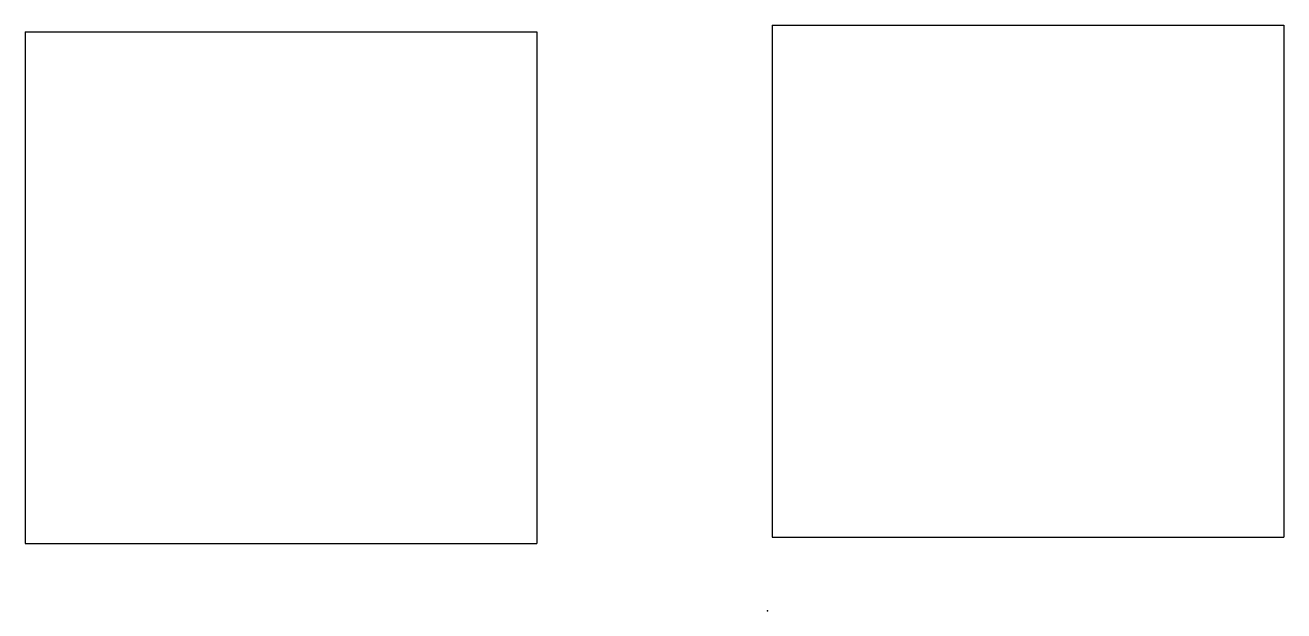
# Model space of a CAD drawing. Header units: millimetres. Extents: x -128 to 89, y 0 to 101.
import ezdxf

# ---------------------------------------------------------------- set-up
doc = ezdxf.new("R2010")
doc.units = ezdxf.units.MM
doc.header["$MEASUREMENT"] = 0
doc.layers.add('アクリルキーホルダーの板 v1_Sketch1', color=7, linetype='Continuous')

msp = doc.modelspace()

# ---------------------------------------------------------------- linework, layer by layer
at = {"layer": 'アクリルキーホルダーの板 v1_Sketch1'}
for p, q in [((0.78, 100.68), (88.78, 100.68)), ((0.78, 100.68), (0.78, 12.68)), ((88.78, 100.68), (88.78, 12.68)), ((-127.69, 99.55), (-39.69, 99.55)), ((-127.69, 99.55), (-127.69, 11.55)), ((-39.69, 99.55), (-39.69, 11.55)), ((-127.69, 11.55), (-39.69, 11.55)), ((0.78, 12.68), (88.78, 12.68))]:
    msp.add_line(p, q, dxfattribs=at)
msp.add_point((0, 0), dxfattribs=at)

doc.saveas('drawing.dxf')
